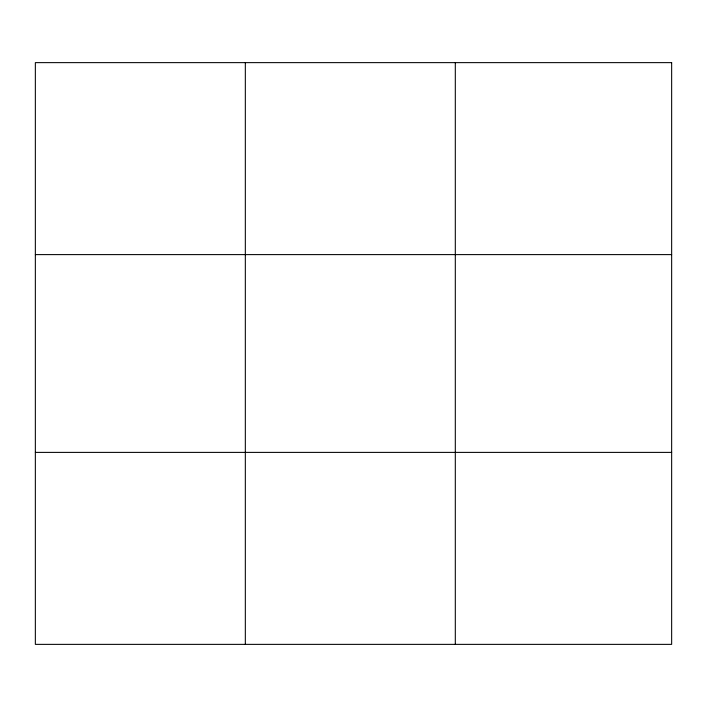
<?xml version="1.0" encoding="UTF-8"?>
<svg xmlns="http://www.w3.org/2000/svg" width="707" height="707" viewBox="0 0 707 707"><rect width="100%" height="100%" fill="white"/><g stroke="black" fill="none" stroke-linecap="round" stroke-linejoin="round"><path stroke-width="1.06" d="M245.329 62.631L245.329 644.369M455.308 62.631L455.308 644.369M35.35 254.608L671.65 254.608M35.35 452.392L671.65 452.392M671.65 62.631L671.65 644.369L35.35 644.369L35.35 62.631L671.65 62.631"/></g></svg>
